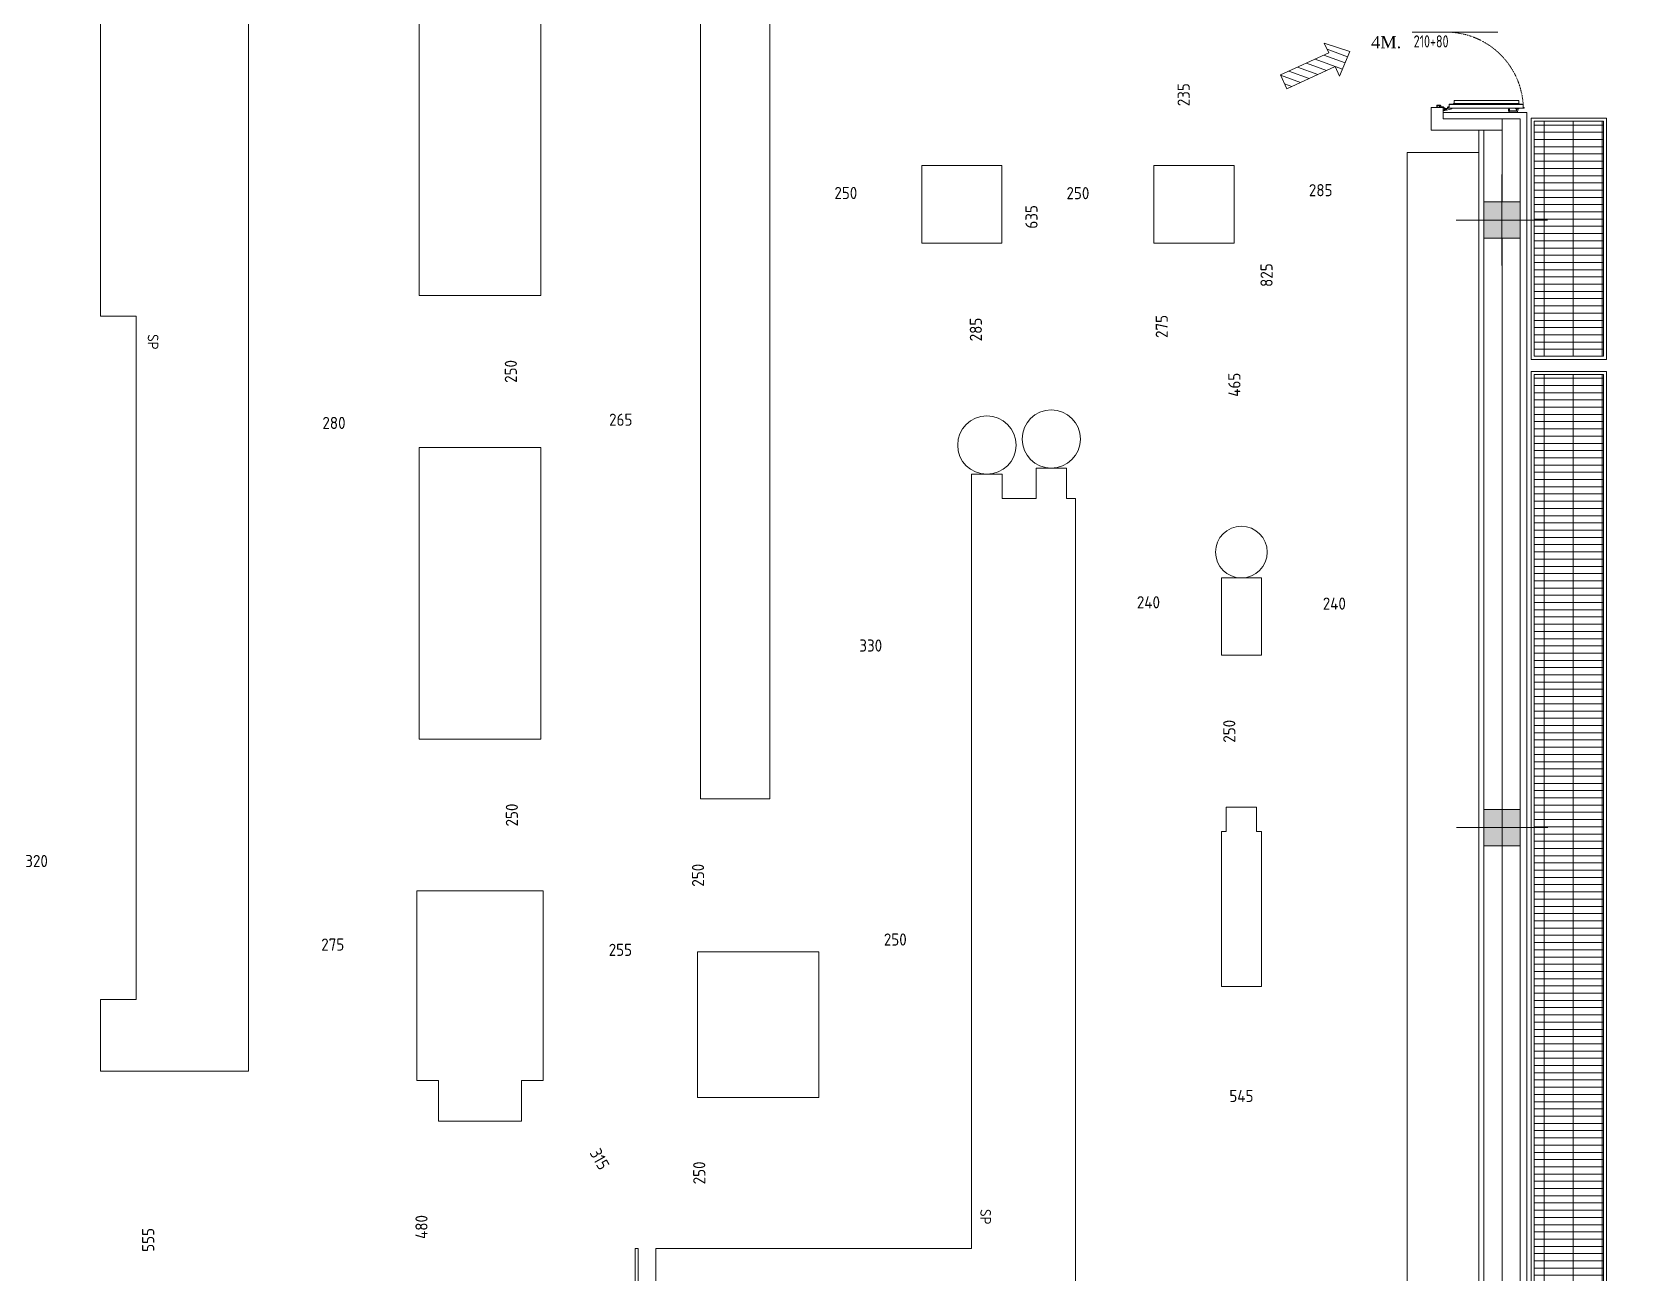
# Model space of a CAD drawing. Header units: millimetres. Extents: x 8265 to 78888, y 1905 to 34251.
# Drawn here: x 43635 to 46272, y 21020 to 23062 of the extents above; entities that cross this region are included whole.
import ezdxf
from ezdxf.enums import TextEntityAlignment as Align

# ---------------------------------------------------------------- set-up
doc = ezdxf.new("R2010")
doc.units = ezdxf.units.MM
doc.linetypes.add('HIDDEN4', pattern=[0.125, 0.025, -0.1])
doc.layers.get('Defpoints').update_dxf_attribs({"lineweight": 0})
for name, color, linetype, lineweight in [('410_STRUTTURE_001-AM_0', 7, 'Continuous', 0), ('420_MURATURE_001-AM_0', 4, 'Continuous', 0), ('430_TAVOLATI_001-AM_0', 3, 'Continuous', 0), ('437_RIVESTIMENTI_001-AM_0', 13, 'Continuous', 0), ('439_TESTI_SERRAMENTI_001-AM_0', 11, 'Continuous', 0), ('441_SERRAMENTI_001-AM_0', 1, 'Continuous', 0), ('443_GRIGLIE_AERAZIONE_001-AM_0', 6, 'Continuous', 0), ('461_SCHEMATICO_0', 11, 'Continuous', 0), ('464_LAY_OUT_TQ_001-AM_0', 2, 'Continuous', 0), ('464_LAYOUT_TESTI', 2, 'Continuous', 30), ('480_CAMPITURE_SIMB_REI_001-AM_0', 30, 'Continuous', 0), ('AM_0', 7, 'Continuous', 50)]:
    doc.layers.add(name, color=color, linetype=linetype, lineweight=lineweight)
doc.styles.add('ROMANTIC', font='romantic.ttf')
doc.styles.get("Standard").update_dxf_attribs({"font": 'isocp.shx'})
doc.styles.add('STYLE1', font='romans.shx', dxfattribs={"height": 1.5})
doc.dimstyles.new('quote al 100', dxfattribs={"dimscale": 100, "dimtxt": 0.2, "dimasz": 0.1, "dimexe": 0.1, "dimexo": 0.5, "dimgap": 0.1, "dimtad": 0, "dimdec": 0, "dimrnd": 0.5, "dimdsep": 46, "dimtxsty": 'Standard', "dimblk": 'ARCHTICK', "dimcen": 0.1, "dimse1": 1, "dimse2": 1, "dimclrd": 256, "dimclre": 256, "dimclrt": 256, "dimadec": 0, "dimazin": 2, "dimtp": 0.1, "dimtm": 0.1, "dimtfac": 0.71, "dimtdec": 0, "dimtmove": 1, "dimatfit": 1, "dimldrblk": 'DOT', "dimfxl": 1, "dimtzin": 0, "dimlwd": -1, "dimlwe": -1, "dimarcsym": 0})
doc.dimstyles.new('Quote Svl', dxfattribs={"dimscale": 100, "dimtxt": 0.2, "dimasz": 0.15, "dimexe": 0, "dimexo": 0.2, "dimgap": 0.1, "dimtad": 1, "dimdec": 0, "dimrnd": 5, "dimdsep": 46, "dimtxsty": 'Standard', "dimblk": 'ARCHTICK', "dimcen": 0.2, "dimse1": 1, "dimse2": 1, "dimsd1": 1, "dimsd2": 1, "dimclrd": 256, "dimclre": 256, "dimclrt": 256, "dimadec": 0, "dimazin": 2, "dimtp": 0.1, "dimtm": 0.1, "dimtfac": 0.71, "dimtdec": 0, "dimtmove": 0, "dimatfit": 3, "dimldrblk": 'ARCHTICK', "dimfxl": 0, "dimtzin": 0, "dimlwd": -1, "dimlwe": -1, "dimarcsym": 0})
doc.dimstyles.new('Quote Svl$0', dxfattribs={"dimscale": 100, "dimtxt": 0.2, "dimasz": 0.15, "dimexe": 0, "dimexo": 0.2, "dimgap": 0.1, "dimtad": 1, "dimdec": 0, "dimdsep": 46, "dimtxsty": 'Standard', "dimblk": 'ARCHTICK', "dimcen": 0.2, "dimse1": 1, "dimse2": 1, "dimsd1": 1, "dimsd2": 1, "dimclrd": 256, "dimclre": 256, "dimclrt": 256, "dimadec": 0, "dimazin": 2, "dimtp": 0.1, "dimtm": 0.1, "dimtfac": 0.71, "dimtdec": 0, "dimtmove": 0, "dimatfit": 3, "dimldrblk": 'ARCHTICK', "dimfxl": 1, "dimtzin": 0, "dimlwd": -1, "dimlwe": -1, "dimarcsym": 0})
pattern_1 = [(0, (35456.368, 18313.302), (0, 11.90625), []), (90, (35456.37, 18313.3), (-47.625, 3e-15), [])]

# ---------------------------------------------------------------- blocks, each defined once
blk = doc.blocks.new('FRECCIA US ORIZZONTALE')
h = blk.add_hatch()
h.set_pattern_fill('ANSI31', color=256, scale=7, style=0)
h.set_pattern_definition([(45, (-5619.863, -3114.928), (-15.71545, 15.71545), [])])
h.paths.add_polyline_path([(0, 0), (-60, 65), (-25, 65), (-25, 240), (25, 240), (25, 65), (60, 65)])
blk.add_lwpolyline([(0, 0), (-60, 65), (-25, 65), (-25, 240), (25, 240), (25, 65), (60, 65)], close=True)
blk = doc.blocks.new('US')
at = {"rotation": 270}
blk.add_blockref('FRECCIA US ORIZZONTALE', (50, 0), dxfattribs=at)
blk = doc.blocks.new('PORTA-[REI-US]-SISTI-120')
at = {"ltscale": 20, "insert": (6539.6, -1993), "char_height": 25, "attachment_point": 4, "rotation": 180}
blk.add_mtext('\\A1;', dxfattribs=at)
at = {"ltscale": 20, "insert": (52.1, -2197.6), "char_height": 50, "attachment_point": 4, "rotation": 180, "style": 'STYLE1'}
blk.add_mtext('\\A1;', dxfattribs=at)
blk = doc.blocks.new('*D279')
at = {"layer": 'Defpoints', "color": 0, "transparency": 16777216}
for p in [(43486.2, 22290.9), (43806.7, 22165.9, 36.4), (43486.2, 21677.9)]:
    blk.add_point(p, dxfattribs=at)
at = {"layer": '464_LAY_OUT_TQ_001-AM_0', "transparency": 16777216, "insert": (43642.7, 21697.9), "char_height": 20, "attachment_point": 5}
blk.add_mtext('320', dxfattribs=at)
blk = doc.blocks.new('_ArchTick')
at = {"layer": 'AM_0', "color": 0, "const_width": 0.15}
blk.add_lwpolyline([(-0.5, -0.5), (0.5, 0.5)], dxfattribs=at)
blk = doc.blocks.new('*D291')
at = {"layer": '464_LAY_OUT_TQ_001-AM_0', "transparency": 16777216}
for p, q in [((46325.3, 27352.8), (46325.3, 23131.8)), ((46325.3, 19367.4), (46325.3, 22984.1))]:
    blk.add_line(p, q, dxfattribs=at)
at = {"layer": 'Defpoints', "color": 0, "transparency": 16777216}
for p in [(46098.3, 27352.8, -17.9), (46325.3, 27352.8), (46095.6, 19367.4, -17.9)]:
    blk.add_point(p, dxfattribs=at)
at = {"layer": '464_LAY_OUT_TQ_001-AM_0', "transparency": 16777216, "xscale": 30, "yscale": 30, "zscale": 30}
for p, rotation in [((46325.3, 27352.8), 90), ((46325.3, 19367.4), 270)]:
    blk.add_blockref('_ArchTick', p, dxfattribs=dict(at, rotation=rotation))
at = {"layer": '464_LAY_OUT_TQ_001-AM_0', "transparency": 16777216, "insert": (46325.3, 23058), "char_height": 50, "attachment_point": 5, "rotation": 90}
blk.add_mtext('7986', dxfattribs=at)
blk = doc.blocks.new('_Dot')
at = {"color": 0, "linetype": 'ByBlock', "lineweight": -2}
blk.add_line((-0.5, 0), (-1, 0), dxfattribs=at)
at = {"color": 0, "linetype": 'ByBlock', "const_width": 0.5}
blk.add_lwpolyline([(-0.25, 0, 1), (0.25, 0, 1)], format="xyb", close=True, dxfattribs=at)
blk = doc.blocks.new('*D238')
at = {"layer": 'Defpoints', "color": 0, "transparency": 16777216}
for p in [(43839.6, 21352.3, 20.8), (43846.4, 21352.3), (43820.9, 20796.4, 0)]:
    blk.add_point(p, dxfattribs=at)
at = {"layer": '464_LAY_OUT_TQ_001-AM_0', "transparency": 16777216, "insert": (43826.4, 21074.3), "char_height": 20, "attachment_point": 5, "rotation": 90}
blk.add_mtext('555', dxfattribs=at)
blk = doc.blocks.new('*D247')
at = {"layer": 'Defpoints', "color": 0, "transparency": 16777216}
for p in [(44343.7, 21336.6), (44296.2, 20854.6), (44309.1, 20854.6)]:
    blk.add_point(p, dxfattribs=at)
at = {"layer": '464_LAY_OUT_TQ_001-AM_0', "transparency": 16777216, "insert": (44276.2, 21095.6), "char_height": 20, "attachment_point": 5, "rotation": 90}
blk.add_mtext('480', dxfattribs=at)
blk = doc.blocks.new('*D249')
at = {"layer": 'Defpoints', "color": 0, "transparency": 16777216}
for p in [(45231.7, 22781.6, 0), (45481.7, 22781.6, 0), (45481.7, 22777)]:
    blk.add_point(p, dxfattribs=at)
at = {"layer": '464_LAY_OUT_TQ_001-AM_0', "transparency": 16777216, "insert": (45356.7, 22797), "char_height": 20, "attachment_point": 5}
blk.add_mtext('250', dxfattribs=at)
blk = doc.blocks.new('*D250')
at = {"layer": 'Defpoints', "color": 0, "transparency": 16777216}
for p in [(45613.7, 22781.6, 0), (45898.8, 22781.9), (45898.8, 22781.6, 26.9)]:
    blk.add_point(p, dxfattribs=at)
at = {"layer": '464_LAY_OUT_TQ_001-AM_0', "transparency": 16777216, "insert": (45756.3, 22801.9), "char_height": 20, "attachment_point": 5}
blk.add_mtext('285', dxfattribs=at)
blk = doc.blocks.new('*D251')
at = {"layer": 'Defpoints', "color": 0, "transparency": 16777216}
for p in [(44849.7, 22781.6, 0), (45099.7, 22781.6, 0), (44849.7, 22777.3)]:
    blk.add_point(p, dxfattribs=at)
at = {"layer": '464_LAY_OUT_TQ_001-AM_0', "transparency": 16777216, "insert": (44974.7, 22797.3), "char_height": 20, "attachment_point": 5}
blk.add_mtext('250', dxfattribs=at)
blk = doc.blocks.new('*D255')
at = {"layer": 'Defpoints', "color": 0, "transparency": 16777216}
for p in [(45352.8, 21295.8, -11.6), (45898.8, 21295.8, 26.9), (45898.8, 21291.3)]:
    blk.add_point(p, dxfattribs=at)
at = {"layer": '464_LAY_OUT_TQ_001-AM_0', "transparency": 16777216, "insert": (45625.8, 21311.3), "char_height": 20, "attachment_point": 5}
blk.add_mtext('545', dxfattribs=at)
blk = doc.blocks.new('*D256')
at = {"layer": 'Defpoints', "color": 0, "transparency": 16777216}
for p in [(45544.7, 23075.7, 20.8), (45550.7, 23075.7), (45544.7, 22842.3, 0)]:
    blk.add_point(p, dxfattribs=at)
at = {"layer": '464_LAY_OUT_TQ_001-AM_0', "transparency": 16777216, "insert": (45530.7, 22959), "char_height": 20, "attachment_point": 5, "rotation": 90}
blk.add_mtext('235', dxfattribs=at)
blk = doc.blocks.new('*D257')
at = {"layer": 'Defpoints', "color": 0, "transparency": 16777216}
for p in [(45198.7, 22714.9, 0), (45204.7, 22430.3, -11.6), (45208.7, 22430.3)]:
    blk.add_point(p, dxfattribs=at)
at = {"layer": '464_LAY_OUT_TQ_001-AM_0', "transparency": 16777216, "insert": (45188.7, 22572.6), "char_height": 20, "attachment_point": 5, "rotation": 90}
blk.add_mtext('285', dxfattribs=at)
blk = doc.blocks.new('*D258')
at = {"layer": 'Defpoints', "color": 0, "transparency": 16777216}
for p in [(45514.7, 22714.9, 0), (45514.7, 22714.9), (45323.3, 22440.4, -11.6)]:
    blk.add_point(p, dxfattribs=at)
at = {"layer": '464_LAY_OUT_TQ_001-AM_0', "transparency": 16777216, "insert": (45494.7, 22577.6), "char_height": 20, "attachment_point": 5, "rotation": 90}
blk.add_mtext('275', dxfattribs=at)
blk = doc.blocks.new('*D259')
at = {"layer": 'Defpoints', "color": 0, "transparency": 16777216}
for p in [(45300.3, 23075.7), (45323.3, 23075.7, 20.8), (45323.3, 22440.4, -11.6)]:
    blk.add_point(p, dxfattribs=at)
at = {"layer": '464_LAY_OUT_TQ_001-AM_0', "transparency": 16777216, "insert": (45280.3, 22758), "char_height": 20, "attachment_point": 5, "rotation": 90}
blk.add_mtext('635', dxfattribs=at)
blk = doc.blocks.new('*D260')
at = {"layer": 'Defpoints', "color": 0, "transparency": 16777216}
for p in [(45580.7, 22714.9, 0), (45626.9, 22248.6, -11.6), (45634.2, 22248.6)]:
    blk.add_point(p, dxfattribs=at)
at = {"layer": '464_LAY_OUT_TQ_001-AM_0', "transparency": 16777216, "insert": (45614.2, 22481.7), "char_height": 20, "attachment_point": 5, "rotation": 90}
blk.add_mtext('465', dxfattribs=at)
blk = doc.blocks.new('*D261')
at = {"layer": 'Defpoints', "color": 0, "transparency": 16777216}
for p in [(43991.7, 21527.6, 20.8), (44268.7, 21540.4), (44268.7, 21527.6, 0)]:
    blk.add_point(p, dxfattribs=at)
at = {"layer": '464_LAY_OUT_TQ_001-AM_0', "transparency": 16777216, "insert": (44130.2, 21560.4), "char_height": 20, "attachment_point": 5}
blk.add_mtext('275', dxfattribs=at)
blk = doc.blocks.new('*D262')
at = {"layer": 'Defpoints', "color": 0, "transparency": 16777216}
for p in [(44476.7, 21336.6, 20.8), (44628.8, 21059.5), (44630.3, 21060.4, -11.6)]:
    blk.add_point(p, dxfattribs=at)
at = {"layer": '464_LAY_OUT_TQ_001-AM_0', "transparency": 16777216, "insert": (44569.5, 21207.4), "char_height": 20, "attachment_point": 5, "rotation": 299.0766}
blk.add_mtext('315', dxfattribs=at)
blk = doc.blocks.new('*D263')
at = {"layer": 'Defpoints', "color": 0, "transparency": 16777216}
for p in [(45181.8, 22032.5), (44849.7, 21927.2, 0), (45181.8, 21927.2, -11.6)]:
    blk.add_point(p, dxfattribs=at)
at = {"layer": '464_LAY_OUT_TQ_001-AM_0', "transparency": 16777216, "insert": (45015.7, 22052.5), "char_height": 20, "attachment_point": 5}
blk.add_mtext('330', dxfattribs=at)
blk = doc.blocks.new('*D264')
at = {"layer": 'Defpoints', "color": 0, "transparency": 16777216}
for p in [(45687.2, 23075.7, 20.8), (45687.2, 23075.7), (45687.2, 22248.6, -11.6)]:
    blk.add_point(p, dxfattribs=at)
at = {"layer": '464_LAY_OUT_TQ_001-AM_0', "transparency": 16777216, "insert": (45667.2, 22662.1), "char_height": 20, "attachment_point": 5, "rotation": 90}
blk.add_mtext('825', dxfattribs=at)
blk = doc.blocks.new('*D265')
at = {"layer": 'Defpoints', "color": 0, "transparency": 16777216}
for p in [(45625.8, 21491.6), (45601.7, 20430.1), (45625.8, 20430.1)]:
    blk.add_point(p, dxfattribs=at)
at = {"layer": '464_LAY_OUT_TQ_001-AM_0', "transparency": 16777216, "insert": (45581.7, 20960.9), "char_height": 20, "attachment_point": 5, "rotation": 90}
blk.add_mtext('1060', dxfattribs=at)
blk = doc.blocks.new('*D266')
at = {"layer": 'Defpoints', "color": 0, "transparency": 16777216}
for p in [(45592.8, 22103.7), (45352.8, 22084.4, -11.6), (45592.8, 22084.4, -11.6)]:
    blk.add_point(p, dxfattribs=at)
at = {"layer": '464_LAY_OUT_TQ_001-AM_0', "transparency": 16777216, "insert": (45472.8, 22123.7), "char_height": 20, "attachment_point": 5}
blk.add_mtext('240', dxfattribs=at)
blk = doc.blocks.new('*D267')
at = {"layer": 'Defpoints', "color": 0, "transparency": 16777216}
for p in [(45898.8, 22101.5), (45658.8, 22085.2, -11.6), (45898.8, 22085.2, 31)]:
    blk.add_point(p, dxfattribs=at)
at = {"layer": '464_LAY_OUT_TQ_001-AM_0', "transparency": 16777216, "insert": (45778.8, 22121.5), "char_height": 20, "attachment_point": 5}
blk.add_mtext('240', dxfattribs=at)
blk = doc.blocks.new('*D342')
at = {"layer": 'Defpoints', "color": 0, "transparency": 16777216}
for p in [(44472.7, 22628.6, 20.8), (44443.3, 22378.6), (44472.7, 22378.6, 20.8)]:
    blk.add_point(p, dxfattribs=at)
at = {"layer": '464_LAY_OUT_TQ_001-AM_0', "transparency": 16777216, "insert": (44423.3, 22503.6), "char_height": 20, "attachment_point": 5, "rotation": 90}
blk.add_mtext('250', dxfattribs=at)
blk = doc.blocks.new('*D343')
at = {"layer": 'Defpoints', "color": 0, "transparency": 16777216}
for p in [(44472.7, 21898.6, 20.8), (44445, 21648.6), (44472.7, 21648.6, 20.8)]:
    blk.add_point(p, dxfattribs=at)
at = {"layer": '464_LAY_OUT_TQ_001-AM_0', "transparency": 16777216, "insert": (44425, 21773.6), "char_height": 20, "attachment_point": 5, "rotation": 90}
blk.add_mtext('250', dxfattribs=at)
blk = doc.blocks.new('*D344')
at = {"layer": 'Defpoints', "color": 0, "transparency": 16777216}
for p in [(43991.7, 22398.8), (43991.7, 22378.6, 20.8), (44272.7, 22378.6, 20.8)]:
    blk.add_point(p, dxfattribs=at)
at = {"layer": '464_LAY_OUT_TQ_001-AM_0', "transparency": 16777216, "insert": (44132.2, 22418.8), "char_height": 20, "attachment_point": 5}
blk.add_mtext('280', dxfattribs=at)
blk = doc.blocks.new('*D345')
at = {"layer": 'Defpoints', "color": 0, "transparency": 16777216}
for p in [(44735.7, 22404.2), (44472.7, 22378.6, 20.8), (44735.7, 22378.6)]:
    blk.add_point(p, dxfattribs=at)
at = {"layer": '464_LAY_OUT_TQ_001-AM_0', "transparency": 16777216, "insert": (44604.2, 22424.2), "char_height": 20, "attachment_point": 5}
blk.add_mtext('265', dxfattribs=at)
blk = doc.blocks.new('*D347')
at = {"layer": 'Defpoints', "color": 0, "transparency": 16777216}
for p in [(44476.7, 21548.7, 20.8), (44730.5, 21548.7), (44476.7, 21531.7)]:
    blk.add_point(p, dxfattribs=at)
at = {"layer": '464_LAY_OUT_TQ_001-AM_0', "transparency": 16777216, "insert": (44603.6, 21551.7), "char_height": 20, "attachment_point": 5}
blk.add_mtext('255', dxfattribs=at)
blk = doc.blocks.new('*D348')
at = {"layer": 'Defpoints', "color": 0, "transparency": 16777216}
for p in [(44930.5, 21548.7), (45181.8, 21548.7, -11.6), (45181.8, 21548.7)]:
    blk.add_point(p, dxfattribs=at)
at = {"layer": '464_LAY_OUT_TQ_001-AM_0', "transparency": 16777216, "insert": (45056.1, 21568.7), "char_height": 20, "attachment_point": 5}
blk.add_mtext('250', dxfattribs=at)
blk = doc.blocks.new('*D349')
at = {"layer": 'Defpoints', "color": 0, "transparency": 16777216}
for p in [(44745.5, 21800.2), (44751.4, 21800.2), (44745.5, 21548.7)]:
    blk.add_point(p, dxfattribs=at)
at = {"layer": '464_LAY_OUT_TQ_001-AM_0', "transparency": 16777216, "insert": (44731.4, 21674.5), "char_height": 20, "attachment_point": 5, "rotation": 90}
blk.add_mtext('250', dxfattribs=at)
blk = doc.blocks.new('*D350')
at = {"layer": 'Defpoints', "color": 0, "transparency": 16777216}
for p in [(44745.5, 21308.7), (44745.5, 21060.4, -11.6), (44753.4, 21060.4)]:
    blk.add_point(p, dxfattribs=at)
at = {"layer": '464_LAY_OUT_TQ_001-AM_0', "transparency": 16777216, "insert": (44733.4, 21184.6), "char_height": 20, "attachment_point": 5, "rotation": 90}
blk.add_mtext('250', dxfattribs=at)
blk = doc.blocks.new('*D320')
at = {"layer": 'Defpoints', "color": 0, "transparency": 16777216}
for p in [(45625.8, 22036.4), (45625.8, 22036.4), (45625.8, 21786.4)]:
    blk.add_point(p, dxfattribs=at)
at = {"layer": '464_LAY_OUT_TQ_001-AM_0', "transparency": 16777216, "insert": (45605.8, 21911.4), "char_height": 20, "attachment_point": 5, "rotation": 90}
blk.add_mtext('250', dxfattribs=at)

msp = doc.modelspace()

# ---------------------------------------------------------------- hatches: boundary and pattern name
at = {"layer": '410_STRUTTURE_001-AM_0'}
for points in [[(46024.6, 22722.8), (46024.6, 22782.8), (46084.8, 22782.8), (46084.8, 22722.8)], [(46024.8, 21722.8), (46024.8, 21782.8), (46084.8, 21782.8), (46084.8, 21722.8)]]:
    msp.add_hatch(color=256, dxfattribs=at).paths.add_polyline_path(points)
at = {"layer": '443_GRIGLIE_AERAZIONE_001-AM_0'}
h = msp.add_hatch(dxfattribs=at)
h.set_pattern_fill('GRATE', color=253, scale=15, style=0)
h.set_pattern_definition(pattern_1)
h.paths.add_polyline_path([(46221.8, 22915.4), (46219, 22915.4), (46219, 22914.7, -0.414214), (46216, 22911.7), (46199.5, 22911.7, -0.414214), (46196.5, 22914.7), (46196.5, 22915.4), (46107.8, 22915.4), (46107.8, 22528.5), (46221.8, 22528.5)])
h.paths.add_polyline_path([(46219, 22914.7), (46219, 22915.4), (46216, 22915.4), (46216, 22914.7), (46199.5, 22914.7), (46199.5, 22915.4), (46196.5, 22915.4), (46196.5, 22914.7, 0.414214), (46199.5, 22911.7), (46216, 22911.7, 0.414214)], flags=17)
h.paths.add_polyline_path([(46216, 22915.4), (46199.5, 22915.4), (46199.5, 22914.7), (46216, 22914.7)], flags=16)
h = msp.add_hatch(dxfattribs=at)
h.set_pattern_fill('GRATE', color=253, scale=15, style=0)
h.set_pattern_definition(pattern_1)
h.paths.add_polyline_path([(46221.8, 22498.5), (46107.8, 22498.5), (46107.8, 19854.3), (46221.8, 19854.3)])

# ---------------------------------------------------------------- linework, layer by layer
at = {"layer": '410_STRUTTURE_001-AM_0'}
for p, q in [((46054.6, 22677.8), (46054.6, 22827.8)), ((45979.5, 22752.8), (46129.8, 22752.8)), ((46054.9, 21677.8), (46054.9, 21827.8)), ((45979.8, 21752.8), (46130, 21752.8))]:
    msp.add_line(p, q, dxfattribs=at)
for points in [[(46024.6, 22722.8), (46024.6, 22782.8), (46084.8, 22782.8), (46084.8, 22722.8)], [(46024.8, 21722.8), (46024.8, 21782.8), (46084.8, 21782.8), (46084.8, 21722.8)]]:
    msp.add_lwpolyline(points, close=True, dxfattribs=at)
at = {"layer": '420_MURATURE_001-AM_0'}
for p, q in [((46054.8, 22919.5), (46084.8, 22919.5)), ((46054.8, 22919.5), (46054.8, 22782.8)), ((46084.8, 22782.8), (46084.8, 22919.5)), ((46054.8, 21782.9), (46054.8, 22722.8)), ((46084.8, 22722.8), (46084.8, 21782.9)), ((46054.8, 20682.8), (46054.8, 21722.9)), ((46084.8, 21722.9), (46084.8, 20682.8))]:
    msp.add_line(p, q, dxfattribs=at)
at = {"layer": '430_TAVOLATI_001-AM_0', "linetype": 'Continuous'}
for p, q in [((45938, 22900.9), (45938, 22938.2)), ((45938, 22938.2), (45958, 22938.2)), ((45958, 22938.2), (45958, 22919.5)), ((46095.8, 22929.5), (45958, 22929.5)), ((45958, 22919.5), (46054.8, 22919.5)), ((46095.8, 22929.5), (46095.6, 19821.8)), ((46054.8, 22900.9), (45938, 22900.9))]:
    msp.add_line(p, q, dxfattribs=at)
at = {"layer": '437_RIVESTIMENTI_001-AM_0'}
for p, q in [((46016.8, 19864.7), (46016.8, 22900.9)), ((46024.8, 19856.8), (46024.8, 22900.9))]:
    msp.add_line(p, q, dxfattribs=at)
at = {"layer": '439_TESTI_SERRAMENTI_001-AM_0', "linetype": 'Continuous'}
msp.add_lwpolyline([(45906.8, 23062.2), (46047.8, 23062.2)], dxfattribs=at)
at = {"layer": '441_SERRAMENTI_001-AM_0', "extrusion": (0, 0, -1)}
for p, q in [((45947.7, 22941.6), (45947.7, 22938.9)), ((45953.7, 22941.8), (45947.9, 22941.8)), ((45948, 22941.4), (45948, 22939.1)), ((45953.7, 22941.5), (45948.1, 22941.5)), ((45951.5, 22941.3), (45951.5, 22938.9)), ((45951.8, 22941.1), (45951.8, 22939.1)), ((45953.7, 22941.2), (45951.9, 22941.2)), ((45953.7, 22941.8), (45953.7, 22941.2)), ((45953.8, 22941.2), (45953.7, 22941.2)), ((45954.1, 22939.3), (45954.1, 22940.9)), ((45967.7, 22943.1), (45967.7, 22939.1)), ((45967.8, 22943.1), (45967.8, 22939.1)), ((45967.9, 22943.3), (46089.6, 22943.3)), ((45967.9, 22943.1), (46089.6, 22943.1)), ((45974.9, 22944.1), (45974.9, 22943.3)), ((45975.1, 22944.3), (46083.1, 22944.3)), ((45975.9, 22949.2), (45975.9, 22944.3)), ((45976.1, 22949.4), (46082.1, 22949.4)), ((46082.3, 22949.2), (46082.3, 22944.3)), ((46083.3, 22944.1), (46083.3, 22943.3)), ((46089.6, 22943.1), (46089.6, 22937.8)), ((46089.8, 22943.1), (46089.8, 22937.8)), ((45948.8, 22938.7), (45947.9, 22938.7)), ((45948.8, 22939), (45948.1, 22939)), ((45948.8, 22939), (45948.8, 22938.7)), ((45957.9, 22938.7), (45951.7, 22938.7)), ((45958.1, 22939), (45951.9, 22939)), ((45958, 22938.6), (45958, 22937.1)), ((45958.3, 22934.6), (45958, 22934.6)), ((45958, 22933.3), (45958, 22934.6)), ((45958.2, 22936.9), (45960.1, 22936.9)), ((45958.2, 22933.1), (45960.3, 22933.1)), ((45958.3, 22938.8), (45958.3, 22937.3)), ((45958.3, 22933.5), (45958.3, 22934.6)), ((45958.4, 22937.2), (45960.3, 22937.2)), ((45958.4, 22933.4), (45960.1, 22933.4)), ((45960.2, 22936.8), (45960.2, 22933.5)), ((45960.5, 22937), (45960.5, 22933.3)), ((45963.1, 22936.2), (45960.5, 22936.2)), ((45963.1, 22933.6), (45960.5, 22933.6)), ((45963.3, 22934.9), (45961.7, 22934.9)), ((45962.5, 22934.1), (45962.5, 22935.7)), ((45963.8, 22936.3), (45963.1, 22936.2)), ((45963.1, 22936.2), (45963.6, 22935.6)), ((45963.6, 22934.1), (45963.1, 22933.6)), ((45963.3, 22933.7), (45972, 22935.8)), ((45963.6, 22935.6), (45963.6, 22934.1)), ((45965.3, 22936.3), (45963.8, 22936.3)), ((45965.3, 22938.7), (45965.3, 22937)), ((45967.5, 22938.9), (45965.5, 22938.9)), ((45967.5, 22938.8), (45965.5, 22938.8)), ((45965.5, 22938.7), (45965.5, 22937)), ((45965.5, 22937), (46091.1, 22937)), ((45965.5, 22936.8), (46091.1, 22936.8)), ((45972, 22936.8), (45972, 22935.8)), ((46065.2, 22932.6), (46065.2, 22935)), ((46065.2, 22935), (46067.3, 22935)), ((46067.3, 22935), (46067.3, 22932.6)), ((46067.3, 22932.6), (46078.6, 22932.6)), ((46078.6, 22930.5), (46067.3, 22930.5)), ((46076.8, 22935.8), (46076.8, 22936.8)), ((46082.5, 22935.8), (46076.8, 22935.8)), ((46078.6, 22935.8), (46078.6, 22932.6)), ((46080.6, 22935.8), (46080.6, 22932.6)), ((46082.5, 22936.8), (46082.5, 22935.8)), ((46089.8, 22937.8), (46091.1, 22937.8)), ((46089.8, 22937.6), (46091.1, 22937.6)), ((46091.2, 22937.6), (46091.2, 22937)), ((46091.4, 22937.6), (46091.4, 22937))]:
    msp.add_line(p, q, dxfattribs=at)
at = {"layer": '441_SERRAMENTI_001-AM_0', "linetype": 'HIDDEN4', "extrusion": (0, 0, -1)}
msp.add_ellipse((45962.4, 22934.7, 11.3), major_axis=(-90.1, -90.1), ratio=1, start_param=2.356687, end_param=3.882107, dxfattribs=at)
at = {"layer": '441_SERRAMENTI_001-AM_0'}
for centre, major_axis, start_param, end_param in [((45947.9, 22941.6, 11.3), (-0.145, -0.145), 3.926991, 5.497787), ((45948.1, 22941.4, 11.3), (-0.0725, -0.0725), 3.926991, 5.497787), ((45951.7, 22941.3, 11.3), (0.145, -0.145), 2.356194, 3.926991), ((45951.9, 22941.1, 11.3), (0.0725, -0.0725), 2.356194, 3.926991), ((45953.8, 22940.9, 11.3), (0.217, -0.217), 0.785398, 2.356194), ((45967.9, 22943.1, 11.3), (0.145, -0.145), 2.356194, 3.926991), ((45967.9, 22943.1, 11.3), (-0.0362, -0.0362), 3.926991, 5.497787), ((45975.1, 22944.1, 11.3), (0.145, -0.145), 2.356194, 3.926991), ((45976.1, 22949.2, 11.3), (0.145, -0.145), 2.356194, 3.926991), ((46082.1, 22949.2, 11.3), (-0.145, -0.145), 2.356194, 3.926991), ((46083.1, 22944.1, 11.3), (-0.145, -0.145), 2.356194, 3.926991), ((46089.6, 22943.1, 11.3), (-0.145, -0.145), 2.356194, 3.926991), ((46089.6, 22943.1, 11.3), (-0.0362, -0.0362), 2.356194, 3.926991), ((45947.9, 22938.9, 11.3), (0.145, -0.145), 3.926991, 5.497787), ((45948.1, 22939.1, 11.3), (0.0725, -0.0725), 3.926991, 5.497787), ((45947.7, 22938.5, 11.3), (0.268, -0.268), 0.043108, 1.527688), ((45949.1, 22938.5, 11.3), (-0.268, -0.268), 4.755497, 6.240077), ((45951.7, 22938.9, 11.3), (-0.145, -0.145), 5.497787, 7.068583), ((45951.9, 22939.1, 11.3), (-0.0725, -0.0725), 5.497787, 7.068583), ((45953.8, 22939.3, 11.3), (-0.217, -0.217), 0.785398, 2.356194), ((45957.9, 22938.6, 11.3), (0.0725, -0.0725), 0.785398, 2.356194), ((45958.2, 22937.1, 11.3), (-0.145, -0.145), 5.497787, 7.068583), ((45958.2, 22933.3, 11.3), (-0.145, -0.145), 5.497787, 7.068583), ((45958.1, 22938.8, 11.3), (-0.145, -0.145), 2.356194, 3.926991), ((45958.4, 22937.3, 11.3), (0.0725, -0.0725), 3.926991, 5.497787), ((45958.4, 22933.5, 11.3), (0.0725, -0.0725), 3.926991, 5.497787), ((45960.1, 22936.8, 11.3), (-0.0725, -0.0725), 2.356194, 3.926991), ((45960.1, 22933.5, 11.3), (0.0725, -0.0725), -0.785398, 0.785398), ((45960.3, 22937, 11.3), (-0.145, -0.145), 2.356194, 3.926991), ((45960.3, 22933.3, 11.3), (0.145, -0.145), -0.785398, 0.785398), ((45962.5, 22934.9, 11.3), (-0.435, -0.435), 3.926991, 10.210176), ((45965.5, 22938.7, 11.3), (0.145, -0.145), 2.356194, 3.926991), ((45965.5, 22937, 11.3), (-0.145, -0.145), 5.497787, 7.068583), ((45965.3, 22936.8, 11.3), (0.362, -0.362), -0.785398, 0.785398), ((45965.5, 22938.7, 11.3), (0.0362, -0.0362), 2.356194, 3.926991), ((45965.5, 22937, 11.3), (-0.0362, -0.0362), 5.497787, 7.068583), ((45967.5, 22939.1, 11.3), (0.145, -0.145), -0.785398, 0.785398), ((45967.5, 22939.1, 11.3), (0.254, -0.254), -0.785398, 0.785398), ((46067.3, 22932.6, 11.3), (1.45, -1.45), 3.926991, 5.497787), ((46078.6, 22932.6, 11.3), (1.45, -1.45), -0.785398, 0.785398), ((46089.8, 22937.8, 11.3), (0.145, -0.145), 3.926991, 5.497787), ((46089.8, 22937.8, 11.3), (0.0362, -0.0362), 3.926991, 5.497787), ((46091.1, 22937.6, 11.3), (0.145, -0.145), 0.785398, 2.356194), ((46091.1, 22937.6, 11.3), (-0.0362, -0.0362), 2.356194, 3.926991), ((46091.1, 22937, 11.3), (-0.145, -0.145), 0.785398, 2.356194), ((46091.1, 22937, 11.3), (0.0362, -0.0362), -0.785398, 0.785398)]:
    msp.add_ellipse(centre, major_axis=major_axis, ratio=1, start_param=start_param, end_param=end_param, dxfattribs=at)
at = {"layer": '443_GRIGLIE_AERAZIONE_001-AM_0', "ltscale": 0.01}
for points in [[(46102.8, 22523.5), (46102.8, 22920.4), (46226.8, 22920.4), (46226.8, 22523.5)], [(46102.8, 19849.3), (46102.8, 22503.5), (46226.8, 22503.5), (46226.8, 19849.3)]]:
    msp.add_lwpolyline(points, close=True, dxfattribs=at)
at = {"layer": '443_GRIGLIE_AERAZIONE_001-AM_0'}
for points in [[(46107.8, 22528.5), (46107.8, 22915.4), (46221.8, 22915.4), (46221.8, 22528.5)], [(46107.8, 19854.3), (46107.8, 22498.5), (46221.8, 22498.5), (46221.8, 19854.3)]]:
    msp.add_lwpolyline(points, close=True, dxfattribs=at)
at = {"layer": '461_SCHEMATICO_0'}
for points in [[(43747.7, 24593.3), (43991.7, 24593.3), (43991.7, 21352.3), (43747.7, 21352.3), (43747.7, 21469.8), (43806.7, 21469.8), (43806.7, 22594.8), (43747.7, 22594.8)], [(44849.7, 21800.2), (44735.7, 21800.2), (44735.7, 23274.2), (44788.2, 23274.2), (44788.2, 23162.2), (44849.7, 23162.2)], [(44272.7, 23108.6), (44472.7, 23108.6), (44472.7, 22628.6), (44272.7, 22628.6)], [(46016.8, 19982.7), (45898.8, 19982.7), (45898.8, 22863.7), (46016.8, 22863.7)], [(45099.7, 22842.3), (45231.7, 22842.3), (45231.7, 22714.9), (45099.7, 22714.9)], [(45481.7, 22842.3), (45613.7, 22842.3), (45613.7, 22714.9), (45481.7, 22714.9)], [(44272.7, 22378.6), (44472.7, 22378.6), (44472.7, 21898.6), (44272.7, 21898.6)], [(45592.8, 22163.8), (45658.8, 22163.8), (45658.8, 22036.4), (45592.8, 22036.4)], [(45600.8, 21746.4), (45600.8, 21786.4), (45650.8, 21786.4), (45650.8, 21746.4), (45658.8, 21746.4), (45658.8, 21491.6), (45592.8, 21491.6), (45592.8, 21746.4)], [(44268.7, 21648.6), (44476.7, 21648.6), (44476.7, 21336.6), (44441.1, 21336.6), (44441.1, 21269.6), (44304.3, 21269.6), (44304.3, 21336.6), (44268.7, 21336.6)], [(44930.5, 21308.7), (44730.5, 21308.7), (44730.5, 21548.7), (44930.5, 21548.7)], [(44632.8, 20259.6), (44627.8, 20259.6), (44627.8, 21060.4), (44632.8, 21060.4)]]:
    msp.add_lwpolyline(points, close=True, dxfattribs=at)
msp.add_lwpolyline([(44731.8, 20889.4), (45247.8, 20889.4), (45247.8, 20904.4), (45347.8, 20904.4), (45347.8, 20954.4), (45352.8, 20954.4), (45352.8, 22294.4), (45337.8, 22294.4), (45337.8, 22344.4), (45287.8, 22344.4), (45287.8, 22294.4), (45231.8, 22294.4), (45231.8, 22334.4), (45181.8, 22334.4), (45181.8, 21060.4), (44661.8, 21060.4), (44661.8, 20988.4), (44731.8, 20988.4), (44731.8, 20889.4)], dxfattribs=at)
for centre, radius in [((45312.8, 22392.4), 48), ((45206.8, 22382.4), 48), ((45625.8, 22206.3), 42.5)]:
    msp.add_circle(centre, radius, dxfattribs=at)

# ---------------------------------------------------------------- block references
at = {"layer": '441_SERRAMENTI_001-AM_0', "xscale": 0.7740876853458758, "yscale": 0.7740876853458758, "zscale": 0.7740876853458758, "rotation": 270}
msp.add_blockref('PORTA-[REI-US]-SISTI-120', (45706.9, 27718.8), dxfattribs=at)
at = {"layer": '441_SERRAMENTI_001-AM_0', "linetype": 'Continuous'}
msp.add_blockref('PORTA-[REI-US]-SISTI-120', (44928.2, 25039.2), dxfattribs=at)
at = {"layer": '480_CAMPITURE_SIMB_REI_001-AM_0', "xscale": 0.5000000000018973, "yscale": 0.5000000000018973, "zscale": 0.5000000000018973, "rotation": 204.7293494207991}
msp.add_blockref('US', (45827, 23040.8), dxfattribs=at)

# ---------------------------------------------------------------- texts
at = {"layer": '439_TESTI_SERRAMENTI_001-AM_0', "linetype": 'Continuous', "width": 0.8}
msp.add_text('210+80', height=20, rotation=359.9997, dxfattribs=at).set_placement((45909.4, 23036.8, -9.7))
at = {"layer": '464_LAYOUT_TESTI', "char_height": 17.5, "attachment_point": 5, "rotation": 270}
for width, gutter_width, insert in [(38.167, 300, (43834.4, 22552.3)), (40.086, 100, (45204.8, 21112.4))]:
    msp.add_mtext_dynamic_manual_height_columns('SP', width=width, gutter_width=gutter_width, heights=[0], dxfattribs=dict(at, insert=insert))
at = {"layer": '480_CAMPITURE_SIMB_REI_001-AM_0', "linetype": 'Continuous', "style": 'ROMANTIC'}
msp.add_text('4M.', height=20, dxfattribs=at).set_placement((45864.1, 23045.5, 3.1), align=Align.MIDDLE_CENTER)

# ---------------------------------------------------------------- dimensions: what is measured, and where the dimension line sits
at = {"layer": '464_LAY_OUT_TQ_001-AM_0'}
dim = msp.add_linear_dim(base=(46325.3, 27352.8), p1=(46095.6, 19367.4, -17.9), p2=(46098.3, 27352.8, -17.9), angle=90, dimstyle='quote al 100', override={"dimtxt": 0.5, "dimasz": 0.3}, dxfattribs=at)
dim.commit()
dim.dimension.update_dxf_attribs({"geometry": '*D291', "text_midpoint": (46325.3, 23058), "dimtype": 160})
for base, p1, p2, dimstyle, override, picture, middle in [((45300.3, 23075.7), (45323.3, 22440.4, -11.6), (45323.3, 23075.7, 20.8), 'Quote Svl$0', {"dimrnd": 5, "dimtix": 1, "dimfxl": 0}, '*D259', (45280.3, 22758)), ((45550.7, 23075.7), (45544.7, 22842.3, 0), (45544.7, 23075.7, 20.8), 'Quote Svl$0', {"dimrnd": 5, "dimtix": 1, "dimfxl": 0}, '*D256', (45530.7, 22959)), ((45687.2, 23075.7), (45687.2, 22248.6, -11.6), (45687.2, 23075.7, 20.8), 'Quote Svl$0', {"dimrnd": 5, "dimtix": 1, "dimfxl": 0}, '*D264', (45667.2, 22662.1)), ((45208.7, 22430.3), (45198.7, 22714.9, 0), (45204.7, 22430.3, -11.6), 'Quote Svl$0', {"dimrnd": 5, "dimtix": 1, "dimfxl": 0}, '*D257', (45188.7, 22572.6)), ((45514.7237828, 22714.8689225), (45323.2819346, 22440.3689225, -11.6356482), (45514.7237828, 22714.8689225, -0.0379062), 'Quote Svl$0', {"dimrnd": 5, "dimtix": 1, "dimfxl": 0}, '*D258', (45494.7218143, 22577.6189225)), ((45634.2, 22248.6), (45580.7, 22714.9, 0), (45626.9, 22248.6, -11.6), 'Quote Svl$0', {"dimrnd": 5, "dimtix": 1, "dimfxl": 0}, '*D260', (45614.2, 22481.7)), ((45625.8, 22036.4), (45625.8, 21786.4), (45625.8, 22036.4), 'Quote Svl$0', {"dimrnd": 5, "dimtix": 1, "dimfxl": 0}, '*D320', (45605.8, 21911.4)), ((45601.6625, 20430.1322), (45625.7724, 21491.5689), (45625.7724, 20430.1322), 'Quote Svl$0', {"dimrnd": 5, "dimtix": 1, "dimfxl": 0}, '*D265', (45581.6625, 20960.8506)), ((43846.4, 21352.3), (43820.9, 20796.4, 0), (43839.6, 21352.3, 20.8), 'Quote Svl', {"dimtix": 1}, '*D238', (43826.4, 21074.3)), ((44296.2, 20854.6), (44343.7, 21336.6), (44309.1, 20854.6), 'Quote Svl$0', {"dimrnd": 5, "dimtix": 1, "dimfxl": 0}, '*D247', (44276.2, 21095.6))]:
    dim = msp.add_linear_dim(base=base, p1=p1, p2=p2, angle=90, dimstyle=dimstyle, override=override, dxfattribs=at)
    dim.commit()
    dim.dimension.update_dxf_attribs({"geometry": picture, "text_midpoint": middle})
for base, p1, p2, picture, middle in [((44849.7, 22777.3), (45099.7, 22781.6, 0), (44849.7, 22781.6, 0), '*D251', (44974.7, 22797.3)), ((45481.7, 22777), (45231.7, 22781.6, 0), (45481.7, 22781.6, 0), '*D249', (45356.7, 22797)), ((45898.8, 22781.9), (45613.7, 22781.6, 0), (45898.8, 22781.6, 26.9), '*D250', (45756.3, 22801.9)), ((45592.8, 22103.7), (45352.8, 22084.4, -11.6), (45592.8, 22084.4, -11.6), '*D266', (45472.8, 22123.7)), ((45898.8, 22101.5), (45658.8, 22085.2, -11.6), (45898.8, 22085.2, 31), '*D267', (45778.8, 22121.5)), ((45181.8, 22032.5), (44849.7, 21927.2, 0), (45181.8, 21927.2, -11.6), '*D263', (45015.7, 22052.5)), ((44268.7, 21540.4), (43991.7, 21527.6, 20.8), (44268.7, 21527.6, 0), '*D261', (44130.2, 21560.4)), ((45898.8, 21291.3), (45352.8, 21295.8, -11.6), (45898.8, 21295.8, 26.9), '*D255', (45625.8, 21311.3))]:
    dim = msp.add_linear_dim(base=base, p1=p1, p2=p2, dimstyle='Quote Svl$0', override={"dimrnd": 5, "dimtix": 1, "dimfxl": 0}, dxfattribs=at)
    dim.commit()
    dim.dimension.update_dxf_attribs({"geometry": picture, "text_midpoint": middle})
for p1, p2, distance, picture, middle in [((44472.7, 22628.6, 20.8), (44472.7, 22378.6, 20.8), -29.4, '*D342', (44423.3, 22503.6)), ((44272.7, 22378.6, 20.8), (43991.7, 22378.6, 20.8), -20.3, '*D344', (44132.2, 22418.8)), ((44472.7, 22378.6, 20.8), (44735.7, 22378.6), 25.6, '*D345', (44604.2, 22424.2)), ((44472.7, 21898.6, 20.8), (44472.7, 21648.6, 20.8), -27.6, '*D343', (44425, 21773.6)), ((44745.4785, 21548.7321), (44745.4785, 21800.2254), -5.8949, '*D349', (44731.3715, 21674.4788)), ((44930.5, 21548.7), (45181.8, 21548.7, -11.6), 0, '*D348', (45056.1, 21568.7)), ((44730.5, 21548.7), (44476.7, 21548.7, 20.8), 17, '*D347', (44603.6, 21551.7)), ((44476.7, 21336.6, 20.8), (44630.3, 21060.4, -11.6), -1.7, '*D262', (44569.5, 21207.4)), ((44745.5, 21308.7), (44745.5, 21060.4, -11.6), 7.9, '*D350', (44733.4, 21184.6))]:
    dim = msp.add_aligned_dim(p1=p1, p2=p2, distance=distance, dimstyle='Quote Svl$0', override={"dimrnd": 5, "dimtix": 1, "dimfxl": 0}, dxfattribs=at)
    dim.commit()
    dim.dimension.update_dxf_attribs({"geometry": picture, "text_midpoint": middle})
dim = msp.add_linear_dim(base=(43486.1858, 21677.8519, -15.5647), p1=(43806.6835, 22165.8522, 20.8285), p2=(43486.1858, 22290.8526, -15.5647), dimstyle='Quote Svl', override={"dimtix": 1}, dxfattribs=at)
dim.commit()
dim.dimension.update_dxf_attribs({"geometry": '*D279', "text_midpoint": (43642.7458, 21677.8519, -15.5647), "dimtype": 160})

doc.saveas('drawing.dxf')
